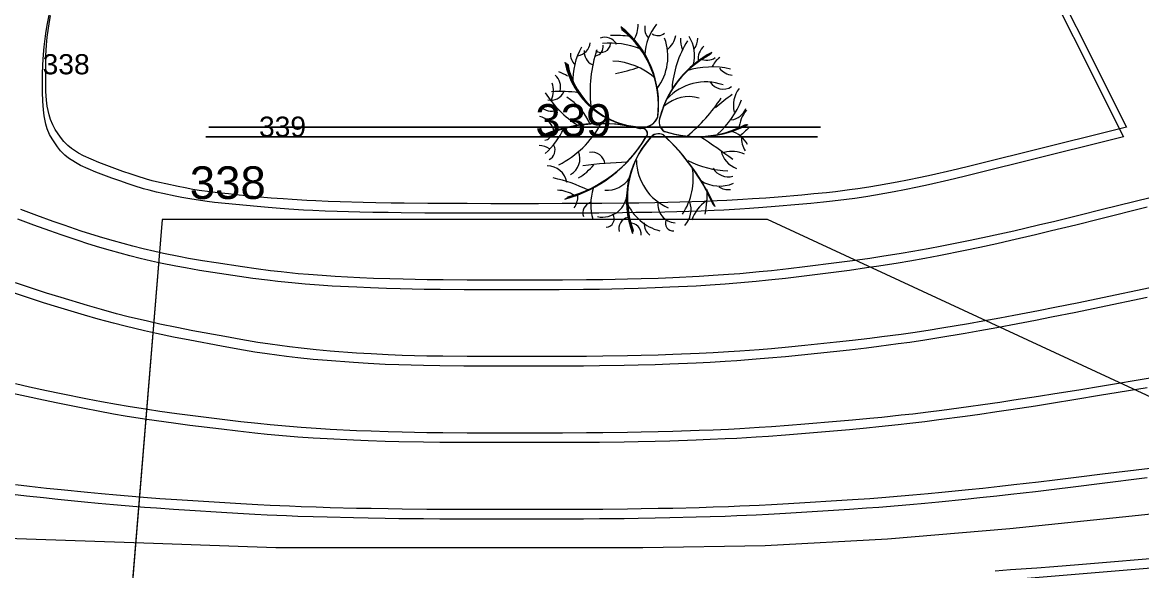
# Model space of a CAD drawing. Header units: metres. Extents: x -1097 to 1588, y -673 to 884.
# Drawn here: x 487.6 to 542.5, y 437.7 to 464.5 of the extents above; entities that cross this region are included whole.
import ezdxf

# ---------------------------------------------------------------- set-up
doc = ezdxf.new("R2010")
doc.units = ezdxf.units.M
for name, color, linetype, lineweight, plot in [('COTAS', 7, 'Continuous', 0, False), ('CRECIDA_Q100', 5, 'Continuous', 0, False), ('EXTENSIONES', 252, 'Continuous', 0, False), ('PROY-TEXTO', 7, 'Continuous', 0, False), ('Solado', 7, 'Continuous', 0, False), ('TERRENO', 188, 'Continuous', 0, False), ('VEGETACION', 85, 'Continuous', 0, False), ('VISTA LEJOS', 7, 'Continuous', 0, False)]:
    doc.layers.add(name, color=color, linetype=linetype, lineweight=lineweight, plot=plot)
doc.styles.add('ARIAL', font='arial.ttf')

msp = doc.modelspace()

# ---------------------------------------------------------------- linework, layer by layer
at = {"layer": 'CRECIDA_Q100'}
msp.add_lwpolyline([(470, 440.194), (476, 439.826), (482, 439.417), (494, 439.008), (500, 438.791), (506, 438.791), (512, 438.791), (518, 438.791), (524, 438.88), (530, 439.218), (536, 439.722), (542, 440.344), (548, 440.981)], dxfattribs=at)
at = {"layer": 'EXTENSIONES'}
for points in [[(494.422, 454.869), (491.207, 415.553)], [(524.116, 454.869), (494.422, 454.869)], [(553.666, 441.17), (524.116, 454.869)], [(492.684, 433.615), (543.902, 437.876)]]:
    msp.add_lwpolyline(points, dxfattribs=at)
at = {"layer": 'Solado'}
msp.add_lwpolyline([(553.666, 441.17), (524.116, 454.869), (494.422, 454.869), (492.684, 433.615), (543.902, 437.876)], dxfattribs=at)
at = {"layer": 'TERRENO'}
for points in [[(536.649, 468.763), (541.565, 458.932), (541.565, 458.932), (536.649, 457.703), (535.003, 457.294), (533.75, 456.988), (533.001, 456.811), (532.008, 456.584), (531.465, 456.465), (530.832, 456.335), (530.318, 456.238), (529.411, 456.076), (528.931, 455.994), (528.398, 455.912), (527.99, 455.855), (527.299, 455.769), (526.862, 455.72), (526.243, 455.658), (525.647, 455.606), (524.481, 455.508), (523.876, 455.46), (523.228, 455.414), (522.753, 455.384), (521.975, 455.34), (521.5, 455.318), (520.852, 455.292), (520.247, 455.273), (519.081, 455.241), (518.433, 455.225), (517.655, 455.211), (517.007, 455.202), (515.841, 455.192), (515.063, 455.187), (513.897, 455.183), (512.73, 455.182), (510.398, 455.182), (509.233, 455.183), (508.071, 455.187), (507.3, 455.192), (506.148, 455.202), (505.511, 455.211), (504.753, 455.225), (504.125, 455.241), (503.002, 455.273), (502.423, 455.292), (501.809, 455.318), (501.364, 455.34), (500.644, 455.384), (500.209, 455.414), (499.623, 455.46), (499.082, 455.508), (498.045, 455.606), (497.524, 455.657), (496.996, 455.715), (496.637, 455.759), (496.09, 455.835), (495.78, 455.883), (495.396, 455.951), (495.066, 456.017), (494.461, 456.147), (494.141, 456.22), (493.786, 456.31), (493.514, 456.387), (493.053, 456.527), (492.762, 456.622), (492.349, 456.766), (491.952, 456.911), (491.175, 457.203), (490.791, 457.358), (490.416, 457.531), (490.176, 457.664), (489.831, 457.891), (489.648, 458.035), (489.447, 458.24), (489.293, 458.438), (489.034, 458.827), (488.909, 459.046), (488.794, 459.316), (488.727, 459.547), (488.64, 459.968), (488.602, 460.252), (488.573, 460.684), (488.564, 461.12), (488.564, 461.995), (488.573, 462.455), (488.602, 462.963), (488.64, 463.348), (488.727, 463.996), (488.794, 464.403), (488.909, 464.975)], [(542.731, 455.474), (540.398, 454.89), (539.227, 454.6), (538.046, 454.312), (537.249, 454.122), (536.04, 453.842), (535.358, 453.688), (534.523, 453.508), (533.812, 453.362), (532.516, 453.102), (531.835, 452.97), (531.086, 452.834), (530.52, 452.738), (529.569, 452.586), (528.974, 452.498), (528.139, 452.382), (527.342, 452.279), (525.787, 452.085), (524.99, 451.989), (524.155, 451.895), (523.559, 451.835), (522.609, 451.749), (522.043, 451.703), (521.294, 451.653), (520.612, 451.614), (519.316, 451.55), (518.606, 451.518), (517.771, 451.49), (517.089, 451.473), (515.879, 451.451), (515.082, 451.442), (513.902, 451.434), (512.73, 451.432), (510.398, 451.432), (509.23, 451.434), (508.058, 451.442), (507.274, 451.451), (506.094, 451.473), (505.434, 451.49), (504.638, 451.518), (503.969, 451.55), (502.759, 451.614), (502.129, 451.653), (501.447, 451.703), (500.941, 451.749), (500.106, 451.835), (499.591, 451.895), (498.881, 451.989), (498.212, 452.085), (496.916, 452.279), (496.257, 452.382), (495.575, 452.498), (495.098, 452.586), (494.349, 452.738), (493.911, 452.834), (493.345, 452.97), (492.839, 453.102), (491.888, 453.362), (491.373, 453.508), (490.778, 453.688), (490.301, 453.842), (489.466, 454.122), (488.922, 454.312), (488.125, 454.6), (487.341, 454.89)], [(542.731, 451.05), (540.398, 450.564), (539.227, 450.322), (538.046, 450.082), (537.249, 449.924), (536.04, 449.69), (535.358, 449.562), (534.523, 449.412), (533.812, 449.29), (532.516, 449.074), (531.835, 448.964), (531.086, 448.85), (530.52, 448.77), (529.569, 448.644), (528.974, 448.57), (528.139, 448.474), (527.342, 448.388), (525.787, 448.226), (524.99, 448.146), (524.155, 448.068), (523.559, 448.018), (522.609, 447.946), (522.043, 447.908), (521.294, 447.866), (520.612, 447.834), (519.316, 447.78), (518.606, 447.754), (517.771, 447.73), (517.089, 447.716), (515.879, 447.698), (515.082, 447.69), (513.902, 447.684), (512.73, 447.682), (510.398, 447.682), (509.226, 447.686), (508.046, 447.696), (507.249, 447.711), (506.039, 447.743), (505.358, 447.768), (504.522, 447.812), (503.812, 447.858), (502.516, 447.956), (501.834, 448.013), (501.085, 448.089), (500.519, 448.157), (499.569, 448.287), (498.973, 448.377), (498.138, 448.517), (497.341, 448.661), (495.786, 448.953), (494.989, 449.108), (494.154, 449.28), (493.559, 449.414), (492.608, 449.64), (492.042, 449.784), (491.293, 449.99), (490.612, 450.188), (489.316, 450.576), (488.605, 450.796), (487.77, 451.066), (487.088, 451.296)], [(542.731, 446.626), (540.398, 446.237), (539.227, 446.044), (538.046, 445.852), (537.249, 445.725), (536.04, 445.538), (535.358, 445.436), (534.523, 445.316), (533.812, 445.218), (532.516, 445.045), (531.835, 444.957), (531.086, 444.866), (530.52, 444.802), (529.569, 444.701), (528.974, 444.642), (528.139, 444.565), (527.342, 444.497), (525.787, 444.367), (524.99, 444.303), (524.155, 444.241), (523.559, 444.201), (522.609, 444.143), (522.043, 444.113), (521.294, 444.079), (520.612, 444.053), (519.316, 444.01), (518.606, 443.989), (517.771, 443.97), (517.089, 443.959), (515.879, 443.945), (515.082, 443.938), (513.902, 443.933), (512.73, 443.932), (510.398, 443.932), (509.226, 443.934), (508.046, 443.941), (507.249, 443.951), (506.039, 443.973), (505.358, 443.989), (504.522, 444.018), (503.812, 444.049), (502.516, 444.114), (501.834, 444.153), (501.085, 444.203), (500.519, 444.249), (499.569, 444.335), (498.973, 444.395), (498.138, 444.489), (497.341, 444.585), (495.786, 444.779), (494.989, 444.882), (494.154, 444.997), (493.559, 445.086), (492.608, 445.237), (492.042, 445.333), (491.293, 445.47), (490.612, 445.602), (489.316, 445.861), (488.605, 446.008), (487.77, 446.188), (487.088, 446.341)], [(542.731, 442.203), (540.398, 441.911), (539.227, 441.766), (538.046, 441.622), (537.249, 441.527), (536.04, 441.387), (535.358, 441.31), (534.523, 441.22), (533.812, 441.147), (532.516, 441.017), (531.835, 440.951), (531.086, 440.883), (530.52, 440.835), (529.569, 440.759), (528.974, 440.715), (528.139, 440.657), (527.342, 440.605), (525.787, 440.508), (524.99, 440.46), (524.155, 440.413), (523.559, 440.383), (522.609, 440.34), (522.043, 440.317), (521.294, 440.292), (520.612, 440.273), (519.316, 440.241), (518.606, 440.225), (517.771, 440.211), (517.089, 440.202), (515.879, 440.191), (515.082, 440.187), (513.902, 440.183), (512.73, 440.182), (510.398, 440.182), (509.226, 440.183), (508.046, 440.187), (507.249, 440.191), (506.039, 440.202), (505.358, 440.211), (504.522, 440.225), (503.812, 440.241), (502.516, 440.273), (501.834, 440.292), (501.085, 440.317), (500.519, 440.34), (499.569, 440.383), (498.973, 440.413), (498.138, 440.46), (497.341, 440.508), (495.786, 440.605), (494.989, 440.657), (494.154, 440.715), (493.559, 440.759), (492.608, 440.835), (492.042, 440.883), (491.293, 440.951), (490.612, 441.017), (489.316, 441.147), (488.605, 441.22), (487.77, 441.31), (487.088, 441.387)]]:
    msp.add_lwpolyline(points, dxfattribs=at)
msp.add_lwpolyline([(526.564, 458.932), (526.564, 458.932), (526.555, 458.932), (526.526, 458.932), (526.487, 458.932), (526.401, 458.932), (526.334, 458.932), (526.219, 458.932), (526.094, 458.932), (525.835, 458.932), (525.681, 458.932), (525.479, 458.932), (525.297, 458.932), (524.951, 458.932), (524.711, 458.932), (524.337, 458.932), (523.953, 458.932), (523.175, 458.932), (522.763, 458.932), (522.302, 458.932), (521.947, 458.932), (521.342, 458.932), (520.958, 458.932), (520.411, 458.932), (519.883, 458.932), (518.846, 458.932), (518.26, 458.932), (517.54, 458.932), (516.926, 458.932), (515.802, 458.932), (515.044, 458.932), (513.892, 458.932), (512.73, 458.932), (510.398, 458.932), (509.236, 458.932), (508.084, 458.932), (507.326, 458.932), (506.202, 458.932), (505.588, 458.932), (504.868, 458.932), (504.282, 458.932), (503.245, 458.932), (502.717, 458.932), (502.17, 458.932), (501.786, 458.932), (501.181, 458.932), (500.826, 458.932), (500.365, 458.932), (499.953, 458.932), (499.175, 458.932), (498.791, 458.932), (498.417, 458.932), (498.177, 458.932), (497.831, 458.932), (497.649, 458.932), (497.447, 458.932), (497.293, 458.932), (497.034, 458.932), (496.909, 458.932), (496.794, 458.932), (496.727, 458.932), (496.641, 458.932), (496.602, 458.932), (496.573, 458.932), (496.564, 458.932), (496.564, 458.932), (496.573, 458.932), (496.602, 458.932), (496.641, 458.932), (496.727, 458.932), (496.794, 458.932), (496.909, 458.932), (497.034, 458.932), (497.293, 458.932), (497.447, 458.932), (497.649, 458.932), (497.831, 458.932), (498.177, 458.932), (498.417, 458.932), (498.791, 458.932), (499.175, 458.932), (499.953, 458.932), (500.375, 458.932), (500.865, 458.932), (501.258, 458.932), (501.949, 458.932), (502.401, 458.932), (503.063, 458.932), (503.716, 458.932), (505.012, 458.932), (505.79, 458.932), (506.826, 458.932), (507.777, 458.932), (509.591, 458.932), (511.012, 458.932), (513.46, 458.932), (516.734, 458.932), (526.564, 458.932)], close=True, dxfattribs=at)
at = {"layer": 'VEGETACION'}
for centre, radius, start, end in [((516.226, 464.457), 1.544, -30.3109, -0.1369), ((518.784, 464.243), 0.693, 169.6778, -136.2887), ((520.58, 462.867), 2.478, 140.203, 178.1947), ((516.144, 463.172), 0.64, 26.989, 112.3536), ((516.655, 458.469), 5.429, 82.3394, 92.5468), ((513.928, 460.52), 4.844, -7.0126, 51.7609), ((513.975, 460.508), 4.795, -7.0126, 51.7609), ((514.021, 460.496), 4.747, -7.0126, 51.7609), ((514.068, 460.484), 4.698, -7.0126, 51.7609), ((518.739, 464.371), 0.479, -125.0679, -46.7585), ((518.488, 464.106), 1.142, -52.2138, -10.7459), ((518.741, 462.91), 1.798, -14.1206, 31.5271), ((517.746, 461.742), 3.177, 149.9473, -176.8254), ((514.696, 463.617), 0.725, -80.5732, -5.4598), ((515.961, 463.523), 0.453, -126.8376, -2.2225), ((515.592, 463.355), 0.464, -77.8599, 7.8919), ((516.41, 459.596), 3.928, 68.3223, 95.6759), ((516.639, 462.867), 2.589, -37.04, 20.2784), ((524.586, 460.922), 5.171, 148.3668, 175.7309), ((520.964, 463.656), 1.118, 174.4694, -156.1224), ((519.837, 463.774), 0.859, -37.8757, -0.6938), ((521.483, 462.78), 0.769, 129.1335, -169.7906), ((515.158, 462.977), 0.707, 175.5863, -134.2924), ((515.892, 463.145), 0.776, 178.8709, -119.6274), ((521.905, 461.135), 6.494, 161.4244, -173.9045), ((523.516, 458.667), 4.83, 117.2325, 165.0827), ((523.567, 458.66), 4.88, 117.2325, 165.0827), ((523.617, 458.653), 4.93, 117.2325, 165.0827), ((523.668, 458.646), 4.98, 117.2325, 165.0827), ((521.145, 463.355), 0.669, -119.4079, -53.7772), ((522.316, 461.975), 0.996, 122.4262, 158.3906), ((518.023, 463.319), 3.908, -169.3991, -90.6111), ((518.029, 463.279), 3.869, -169.3991, -90.6111), ((518.035, 463.239), 3.83, -169.3991, -90.6111), ((518.04, 463.199), 3.791, -169.3991, -90.6111), ((516.374, 459.265), 3.382, 49.1819, 87.2866), ((514.85, 471.225), 9.361, -78.8812, -71.6233), ((521.384, 458.229), 4.128, 77.262, 107.3482), ((522.479, 462.881), 0.932, -141.3142, -95.8118), ((513.196, 461.372), 0.769, -14.6065, 49.1598), ((511.82, 457.568), 5.002, 60.2465, 65.6779), ((521.085, 459.046), 2.577, 70.8016, 137.4059), ((517.443, 463.73), 4.982, -148.0271, -121.8354), ((513.497, 461.412), 0.683, -103.4701, -23.891), ((512.585, 461.192), 1.034, -25.4563, 21.2377), ((513.986, 455.078), 6.075, 81.8669, 94.4128), ((521.935, 462.029), 0.762, -146.5166, -56.5593), ((523.836, 460.468), 1.399, 143.1596, -166.5877), ((512.699, 458.368), 2.961, 23.3346, 57.9119), ((520.267, 459.092), 1.809, 74.3184, 131.5501), ((515.248, 465.067), 7.836, -50.9616, -32.7007), ((529.375, 451.365), 11.909, 125.9438, 130.9474), ((518.886, 462.26), 4.231, -49.014, -20.954), ((513.536, 460.914), 0.727, -130.2988, -61.7859), ((522.183, 460.678), 0.937, -79.471, -22.6738), ((524.23, 459.245), 1.516, 139.4516, 176.9574), ((515.928, 452.246), 7.338, 74.7272, 114.2407), ((512.719, 459.007), 0.949, 14.1637, 76.1762), ((515.955, 452.317), 7.265, 74.7272, 114.2407), ((515.981, 452.388), 7.191, 74.7272, 114.2407), ((516.008, 452.458), 7.118, 74.7272, 114.2407), ((511.684, 461.882), 4.849, -63.0744, -28.8672), ((518.023, 460.16), 0.75, -93.1322, -17.9739), ((518.028, 460.151), 0.742, -93.1322, -17.9739), ((518.034, 460.143), 0.735, -93.1322, -17.9739), ((518.039, 460.135), 0.727, -93.1322, -17.9739), ((519.336, 459.666), 0.546, 153.4198, -121.2712), ((519.344, 459.67), 0.551, 153.4198, -121.2712), ((519.352, 459.673), 0.557, 153.4198, -121.2712), ((519.359, 459.677), 0.563, 153.4198, -121.2712), ((520.647, 464.068), 5.122, -108.1317, -62.2585), ((520.668, 464.116), 5.175, -108.1317, -62.2585), ((520.689, 464.165), 5.228, -108.1317, -62.2585), ((520.711, 464.214), 5.281, -108.1317, -62.2585), ((513.172, 459.087), 0.323, -87.4794, 11.746), ((510.579, 461.039), 3.935, -47.9098, -25.8136), ((512.467, 462.218), 6.568, -74.8679, -30.4024), ((512.528, 462.189), 6.503, -74.8679, -30.4024), ((512.59, 462.16), 6.437, -74.8679, -30.4024), ((512.651, 462.131), 6.371, -74.8679, -30.4024), ((517.966, 459.091), 0.257, -49.8029, 114.2093), ((517.973, 459.093), 0.255, -49.8029, 114.2093), ((517.979, 459.095), 0.252, -49.8029, 114.2093), ((517.985, 459.098), 0.249, -49.8029, 114.2093), ((518.777, 458.548), 0.529, 64.1571, 144.9717), ((518.775, 458.555), 0.523, 64.1571, 144.9717), ((518.773, 458.563), 0.518, 64.1571, 144.9717), ((518.771, 458.571), 0.513, 64.1571, 144.9717), ((511.998, 451.422), 10.337, 23.8645, 47.4059), ((511.93, 451.341), 10.444, 23.8645, 47.4059), ((511.862, 451.26), 10.55, 23.8645, 47.4059), ((511.794, 451.178), 10.657, 23.8645, 47.4059), ((492.407, 416.71), 50.894, 53.8701, 56.0677), ((522.025, 457.982), 1.25, 26.9787, 76.13), ((529.016, 452.612), 8.915, 130.7293, 134.4144), ((523.913, 458.851), 1.079, 175.4194, -146.0112), ((512.924, 457.682), 0.824, 52.2518, 90.5793), ((513.19, 458.276), 0.504, -65.7095, 27.1401), ((521.748, 455.83), 4.552, 138.4124, -158.9788), ((521.716, 455.865), 4.506, 138.4124, -158.9788), ((521.685, 455.9), 4.461, 138.4124, -158.9788), ((521.653, 455.934), 4.415, 138.4124, -158.9788), ((514.032, 457.86), 0.883, -61.5198, 22.9503), ((515.502, 457.527), 0.645, 6.6356, 100.1339), ((520.283, 457.835), 2.603, -178.6401, -113.41), ((522.36, 461.939), 4.686, -117.2715, -92.2861), ((522.957, 458.462), 1.136, -169.0993, -108.5458), ((522.371, 456.737), 1.474, 65.2459, 104.8545), ((513.281, 456.506), 1.01, 10.8837, 88.4892), ((513.215, 459.576), 3.124, -58.5365, -40.244), ((518.009, 434.085), 23.615, 91.8959, 97.1824), ((517.399, 456.875), 3.076, -34.2307, 10.3731), ((522.189, 457.832), 0.864, -148.9222, -74.8688), ((512.191, 450.121), 6.938, 63.1155, 78.2042), ((516.215, 457.67), 1.364, -93.0608, -33.7955), ((521.769, 458.244), 1.729, -122.2591, -66.9897), ((513.813, 454.874), 1.434, 55.0521, 89.7129), ((518.09, 455.59), 2.646, 162.2918, -164.5827), ((516.017, 456.203), 1.211, -101.2643, -1.1503), ((516.217, 456.115), 4.936, -11.3278, 2.7521), ((522.193, 457.239), 0.893, -121.9118, -83.5178), ((513.736, 456.045), 1.079, -33.6652, 0.2761), ((515.603, 455.192), 0.546, 109.7766, -161.1616), ((519.407, 456.615), 2.362, -157.3326, -104.242), ((519.65, 455.633), 0.921, 172.8016, -94.3436), ((519.189, 455.373), 1.176, -42.0554, 18.6273), ((522.223, 454.198), 1.939, 124.7312, 160.552), ((516.173, 454.922), 0.424, -86.0663, 31.7343), ((517.374, 454.427), 0.557, 102.0332, -164.9929), ((517.347, 454.139), 0.575, -2.8136, 89.859), ((518.745, 454.654), 0.676, 174.9157, -126.473), ((519.476, 454.7), 0.376, 157.6352, -83.3031)]:
    msp.add_arc(centre, radius, start, end, dxfattribs=at)
at = {"layer": 'VISTA LEJOS'}
for points in [[(536.649, 468.763), (541.565, 458.932), (541.565, 458.932), (536.649, 457.703), (535.003, 457.294), (533.75, 456.988), (533.001, 456.811), (532.008, 456.584), (531.465, 456.465), (530.832, 456.335), (530.318, 456.238), (529.411, 456.076), (528.931, 455.994), (528.398, 455.912), (527.99, 455.855), (527.299, 455.769), (526.862, 455.72), (526.243, 455.658), (525.647, 455.606), (524.481, 455.508), (523.876, 455.46), (523.228, 455.414), (522.753, 455.384), (521.975, 455.34), (521.5, 455.318), (520.852, 455.292), (520.247, 455.273), (519.081, 455.241), (518.433, 455.225), (517.655, 455.211), (517.007, 455.202), (515.841, 455.192), (515.063, 455.187), (513.897, 455.183), (512.73, 455.182), (510.398, 455.182), (509.233, 455.183), (508.071, 455.187), (507.3, 455.192), (506.148, 455.202), (505.511, 455.211), (504.753, 455.225), (504.125, 455.241), (503.002, 455.273), (502.423, 455.292), (501.809, 455.318), (501.364, 455.34), (500.644, 455.384), (500.209, 455.414), (499.623, 455.46), (499.082, 455.508), (498.045, 455.606), (497.524, 455.657), (496.996, 455.715), (496.637, 455.759), (496.09, 455.835), (495.78, 455.883), (495.396, 455.951), (495.066, 456.017), (494.461, 456.147), (494.141, 456.22), (493.786, 456.31), (493.514, 456.387), (493.053, 456.527), (492.762, 456.622), (492.349, 456.766), (491.952, 456.911), (491.175, 457.203), (490.791, 457.358), (490.416, 457.531), (490.176, 457.664), (489.831, 457.891), (489.648, 458.035), (489.447, 458.24), (489.293, 458.438), (489.034, 458.827), (488.909, 459.046), (488.794, 459.316), (488.727, 459.547), (488.64, 459.968), (488.602, 460.252), (488.573, 460.684), (488.564, 461.12), (488.564, 461.995), (488.573, 462.455), (488.602, 462.963), (488.64, 463.348), (488.727, 463.996), (488.794, 464.403), (488.909, 464.975)], [(536.8, 469.232), (541.715, 459.402), (541.715, 459.402), (536.8, 458.173), (535.154, 457.764), (533.901, 457.458), (533.152, 457.28), (532.158, 457.053), (531.616, 456.935), (530.982, 456.805), (530.469, 456.708), (529.562, 456.546), (529.082, 456.464), (528.549, 456.381), (528.141, 456.325), (527.449, 456.239), (527.013, 456.189), (526.393, 456.128), (525.798, 456.075), (524.632, 455.978), (524.027, 455.93), (523.379, 455.883), (522.904, 455.853), (522.126, 455.81), (521.651, 455.787), (521.003, 455.762), (520.398, 455.743), (519.232, 455.711), (518.584, 455.695), (517.806, 455.681), (517.158, 455.672), (515.992, 455.661), (515.214, 455.657), (514.048, 455.653), (512.881, 455.652), (510.548, 455.652), (509.384, 455.653), (508.222, 455.657), (507.451, 455.661), (506.299, 455.672), (505.662, 455.681), (504.903, 455.695), (504.276, 455.711), (503.153, 455.743), (502.574, 455.762), (501.959, 455.787), (501.515, 455.81), (500.795, 455.853), (500.359, 455.883), (499.774, 455.93), (499.233, 455.978), (498.196, 456.075), (497.675, 456.127), (497.147, 456.185), (496.788, 456.229), (496.241, 456.305), (495.931, 456.353), (495.547, 456.421), (495.217, 456.487), (494.612, 456.617), (494.292, 456.69), (493.937, 456.78), (493.665, 456.857), (493.204, 456.997), (492.913, 457.092), (492.5, 457.236), (492.103, 457.381), (491.326, 457.673), (490.942, 457.827), (490.567, 458), (490.327, 458.133), (489.982, 458.36), (489.799, 458.504), (489.598, 458.709), (489.444, 458.907), (489.185, 459.296), (489.06, 459.516), (488.945, 459.786), (488.878, 460.016), (488.791, 460.437), (488.753, 460.722), (488.724, 461.154), (488.714, 461.589), (488.714, 462.464), (488.724, 462.925), (488.753, 463.433), (488.791, 463.818), (488.878, 464.466), (488.945, 464.873)], [(542.882, 455.943), (540.549, 455.36), (539.378, 455.07), (538.197, 454.782), (537.4, 454.592), (536.19, 454.311), (535.509, 454.158), (534.674, 453.978), (533.963, 453.831), (532.667, 453.572), (531.986, 453.44), (531.237, 453.303), (530.67, 453.207), (529.72, 453.056), (529.125, 452.967), (528.289, 452.852), (527.493, 452.749), (525.937, 452.554), (525.141, 452.458), (524.305, 452.365), (523.71, 452.305), (522.76, 452.218), (522.193, 452.173), (521.445, 452.122), (520.763, 452.084), (519.467, 452.019), (518.757, 451.988), (517.921, 451.959), (517.24, 451.942), (516.03, 451.921), (515.233, 451.911), (514.052, 451.904), (512.881, 451.902), (510.548, 451.902), (509.38, 451.904), (508.209, 451.911), (507.425, 451.921), (506.244, 451.942), (505.585, 451.959), (504.788, 451.988), (504.119, 452.019), (502.91, 452.084), (502.279, 452.122), (501.598, 452.173), (501.092, 452.218), (500.257, 452.305), (499.742, 452.365), (499.031, 452.458), (498.363, 452.554), (497.067, 452.749), (496.407, 452.852), (495.726, 452.967), (495.249, 453.056), (494.5, 453.207), (494.062, 453.303), (493.495, 453.44), (492.99, 453.572), (492.039, 453.831), (491.524, 453.978), (490.929, 454.158), (490.452, 454.311), (489.617, 454.592), (489.073, 454.782), (488.276, 455.07), (487.492, 455.36)], [(542.731, 455.474), (540.398, 454.89), (539.227, 454.6), (538.046, 454.312), (537.249, 454.122), (536.04, 453.842), (535.358, 453.688), (534.523, 453.508), (533.812, 453.362), (532.516, 453.102), (531.835, 452.97), (531.086, 452.834), (530.52, 452.738), (529.569, 452.586), (528.974, 452.498), (528.139, 452.382), (527.342, 452.279), (525.787, 452.085), (524.99, 451.989), (524.155, 451.895), (523.559, 451.835), (522.609, 451.749), (522.043, 451.703), (521.294, 451.653), (520.612, 451.614), (519.316, 451.55), (518.606, 451.518), (517.771, 451.49), (517.089, 451.473), (515.879, 451.451), (515.082, 451.442), (513.902, 451.434), (512.73, 451.432), (510.398, 451.432), (509.23, 451.434), (508.058, 451.442), (507.274, 451.451), (506.094, 451.473), (505.434, 451.49), (504.638, 451.518), (503.969, 451.55), (502.759, 451.614), (502.129, 451.653), (501.447, 451.703), (500.941, 451.749), (500.106, 451.835), (499.591, 451.895), (498.881, 451.989), (498.212, 452.085), (496.916, 452.279), (496.257, 452.382), (495.575, 452.498), (495.098, 452.586), (494.349, 452.738), (493.911, 452.834), (493.345, 452.97), (492.839, 453.102), (491.888, 453.362), (491.373, 453.508), (490.778, 453.688), (490.301, 453.842), (489.466, 454.122), (488.922, 454.312), (488.125, 454.6), (487.341, 454.89)], [(542.882, 451.52), (540.549, 451.034), (539.378, 450.792), (538.197, 450.552), (537.4, 450.394), (536.19, 450.16), (535.509, 450.032), (534.674, 449.882), (533.963, 449.76), (532.667, 449.544), (531.986, 449.434), (531.237, 449.32), (530.67, 449.24), (529.72, 449.114), (529.125, 449.04), (528.289, 448.944), (527.493, 448.858), (525.937, 448.696), (525.141, 448.616), (524.305, 448.538), (523.71, 448.488), (522.76, 448.416), (522.193, 448.378), (521.445, 448.336), (520.763, 448.304), (519.467, 448.25), (518.757, 448.224), (517.921, 448.2), (517.24, 448.186), (516.03, 448.168), (515.233, 448.16), (514.052, 448.154), (512.881, 448.152), (510.548, 448.152), (509.377, 448.155), (508.196, 448.166), (507.4, 448.18), (506.19, 448.213), (505.508, 448.238), (504.673, 448.281), (503.963, 448.328), (502.667, 448.425), (501.985, 448.483), (501.236, 448.558), (500.67, 448.627), (499.719, 448.756), (499.124, 448.846), (498.289, 448.987), (497.492, 449.131), (495.937, 449.422), (495.14, 449.577), (494.305, 449.75), (493.71, 449.883), (492.759, 450.11), (492.193, 450.254), (491.444, 450.459), (490.762, 450.657), (489.466, 451.046), (488.756, 451.266), (487.921, 451.536), (487.239, 451.766)], [(542.731, 451.05), (540.398, 450.564), (539.227, 450.322), (538.046, 450.082), (537.249, 449.924), (536.04, 449.69), (535.358, 449.562), (534.523, 449.412), (533.812, 449.29), (532.516, 449.074), (531.835, 448.964), (531.086, 448.85), (530.52, 448.77), (529.569, 448.644), (528.974, 448.57), (528.139, 448.474), (527.342, 448.388), (525.787, 448.226), (524.99, 448.146), (524.155, 448.068), (523.559, 448.018), (522.609, 447.946), (522.043, 447.908), (521.294, 447.866), (520.612, 447.834), (519.316, 447.78), (518.606, 447.754), (517.771, 447.73), (517.089, 447.716), (515.879, 447.698), (515.082, 447.69), (513.902, 447.684), (512.73, 447.682), (510.398, 447.682), (509.226, 447.686), (508.046, 447.696), (507.249, 447.711), (506.039, 447.743), (505.358, 447.768), (504.522, 447.812), (503.812, 447.858), (502.516, 447.956), (501.834, 448.013), (501.085, 448.089), (500.519, 448.157), (499.569, 448.287), (498.973, 448.377), (498.138, 448.517), (497.341, 448.661), (495.786, 448.953), (494.989, 449.108), (494.154, 449.28), (493.559, 449.414), (492.608, 449.64), (492.042, 449.784), (491.293, 449.99), (490.612, 450.188), (489.316, 450.576), (488.605, 450.796), (487.77, 451.066), (487.088, 451.296)], [(542.882, 447.096), (540.549, 446.707), (539.378, 446.514), (538.197, 446.322), (537.4, 446.195), (536.19, 446.008), (535.509, 445.906), (534.674, 445.786), (533.963, 445.688), (532.667, 445.515), (531.986, 445.427), (531.237, 445.336), (530.67, 445.272), (529.72, 445.171), (529.125, 445.112), (528.289, 445.035), (527.493, 444.966), (525.937, 444.837), (525.141, 444.773), (524.305, 444.71), (523.71, 444.67), (522.76, 444.613), (522.193, 444.582), (521.445, 444.549), (520.763, 444.523), (519.467, 444.48), (518.757, 444.459), (517.921, 444.44), (517.24, 444.429), (516.03, 444.414), (515.233, 444.408), (514.052, 444.403), (512.881, 444.402), (510.548, 444.402), (509.377, 444.404), (508.196, 444.411), (507.4, 444.421), (506.19, 444.442), (505.508, 444.459), (504.673, 444.488), (503.963, 444.519), (502.667, 444.584), (501.985, 444.622), (501.236, 444.673), (500.67, 444.718), (499.719, 444.805), (499.124, 444.865), (498.289, 444.958), (497.492, 445.054), (495.937, 445.249), (495.14, 445.352), (494.305, 445.467), (493.71, 445.556), (492.759, 445.707), (492.193, 445.803), (491.444, 445.94), (490.762, 446.072), (489.466, 446.331), (488.756, 446.478), (487.921, 446.658), (487.239, 446.811)], [(542.731, 446.626), (540.398, 446.237), (539.227, 446.044), (538.046, 445.852), (537.249, 445.725), (536.04, 445.538), (535.358, 445.436), (534.523, 445.316), (533.812, 445.218), (532.516, 445.045), (531.835, 444.957), (531.086, 444.866), (530.52, 444.802), (529.569, 444.701), (528.974, 444.642), (528.139, 444.565), (527.342, 444.497), (525.787, 444.367), (524.99, 444.303), (524.155, 444.241), (523.559, 444.201), (522.609, 444.143), (522.043, 444.113), (521.294, 444.079), (520.612, 444.053), (519.316, 444.01), (518.606, 443.989), (517.771, 443.97), (517.089, 443.959), (515.879, 443.945), (515.082, 443.938), (513.902, 443.933), (512.73, 443.932), (510.398, 443.932), (509.226, 443.934), (508.046, 443.941), (507.249, 443.951), (506.039, 443.973), (505.358, 443.989), (504.522, 444.018), (503.812, 444.049), (502.516, 444.114), (501.834, 444.153), (501.085, 444.203), (500.519, 444.249), (499.569, 444.335), (498.973, 444.395), (498.138, 444.489), (497.341, 444.585), (495.786, 444.779), (494.989, 444.882), (494.154, 444.997), (493.559, 445.086), (492.608, 445.237), (492.042, 445.333), (491.293, 445.47), (490.612, 445.602), (489.316, 445.861), (488.605, 446.008), (487.77, 446.188), (487.088, 446.341)], [(542.882, 442.672), (540.549, 442.381), (539.378, 442.235), (538.197, 442.091), (537.4, 441.997), (536.19, 441.856), (535.509, 441.779), (534.674, 441.689), (533.963, 441.616), (532.667, 441.487), (531.986, 441.421), (531.237, 441.352), (530.67, 441.304), (529.72, 441.229), (529.125, 441.184), (528.289, 441.127), (527.493, 441.075), (525.937, 440.978), (525.141, 440.93), (524.305, 440.883), (523.71, 440.853), (522.76, 440.81), (522.193, 440.787), (521.445, 440.762), (520.763, 440.743), (519.467, 440.71), (518.757, 440.695), (517.921, 440.68), (517.24, 440.672), (516.03, 440.661), (515.233, 440.656), (514.052, 440.653), (512.881, 440.651), (510.548, 440.651), (509.377, 440.653), (508.196, 440.656), (507.4, 440.661), (506.19, 440.672), (505.508, 440.68), (504.673, 440.695), (503.963, 440.71), (502.667, 440.743), (501.985, 440.762), (501.236, 440.787), (500.67, 440.81), (499.719, 440.853), (499.124, 440.883), (498.289, 440.93), (497.492, 440.978), (495.937, 441.075), (495.14, 441.127), (494.305, 441.184), (493.71, 441.229), (492.759, 441.304), (492.193, 441.352), (491.444, 441.421), (490.762, 441.487), (489.466, 441.616), (488.756, 441.689), (487.921, 441.779), (487.239, 441.856)], [(542.731, 442.203), (540.398, 441.911), (539.227, 441.766), (538.046, 441.622), (537.249, 441.527), (536.04, 441.387), (535.358, 441.31), (534.523, 441.22), (533.812, 441.147), (532.516, 441.017), (531.835, 440.951), (531.086, 440.883), (530.52, 440.835), (529.569, 440.759), (528.974, 440.715), (528.139, 440.657), (527.342, 440.605), (525.787, 440.508), (524.99, 440.46), (524.155, 440.413), (523.559, 440.383), (522.609, 440.34), (522.043, 440.317), (521.294, 440.292), (520.612, 440.273), (519.316, 440.241), (518.606, 440.225), (517.771, 440.211), (517.089, 440.202), (515.879, 440.191), (515.082, 440.187), (513.902, 440.183), (512.73, 440.182), (510.398, 440.182), (509.226, 440.183), (508.046, 440.187), (507.249, 440.191), (506.039, 440.202), (505.358, 440.211), (504.522, 440.225), (503.812, 440.241), (502.516, 440.273), (501.834, 440.292), (501.085, 440.317), (500.519, 440.34), (499.569, 440.383), (498.973, 440.413), (498.138, 440.46), (497.341, 440.508), (495.786, 440.605), (494.989, 440.657), (494.154, 440.715), (493.559, 440.759), (492.608, 440.835), (492.042, 440.883), (491.293, 440.951), (490.612, 441.017), (489.316, 441.147), (488.605, 441.22), (487.77, 441.31), (487.088, 441.387)], [(535.278, 437.653), (536.027, 437.705), (537.323, 437.798), (538.158, 437.861), (539.368, 437.957), (540.549, 438.054), (542.882, 438.249)]]:
    msp.add_lwpolyline(points, dxfattribs=at)
for points in [[(526.564, 458.932), (526.564, 458.932), (526.555, 458.932), (526.526, 458.932), (526.487, 458.932), (526.401, 458.932), (526.334, 458.932), (526.219, 458.932), (526.094, 458.932), (525.835, 458.932), (525.681, 458.932), (525.479, 458.932), (525.297, 458.932), (524.951, 458.932), (524.711, 458.932), (524.337, 458.932), (523.953, 458.932), (523.175, 458.932), (522.763, 458.932), (522.302, 458.932), (521.947, 458.932), (521.342, 458.932), (520.958, 458.932), (520.411, 458.932), (519.883, 458.932), (518.846, 458.932), (518.26, 458.932), (517.54, 458.932), (516.926, 458.932), (515.802, 458.932), (515.044, 458.932), (513.892, 458.932), (512.73, 458.932), (510.398, 458.932), (509.236, 458.932), (508.084, 458.932), (507.326, 458.932), (506.202, 458.932), (505.588, 458.932), (504.868, 458.932), (504.282, 458.932), (503.245, 458.932), (502.717, 458.932), (502.17, 458.932), (501.786, 458.932), (501.181, 458.932), (500.826, 458.932), (500.365, 458.932), (499.953, 458.932), (499.175, 458.932), (498.791, 458.932), (498.417, 458.932), (498.177, 458.932), (497.831, 458.932), (497.649, 458.932), (497.447, 458.932), (497.293, 458.932), (497.034, 458.932), (496.909, 458.932), (496.794, 458.932), (496.727, 458.932), (496.641, 458.932), (496.602, 458.932), (496.573, 458.932), (496.564, 458.932), (496.564, 458.932), (496.573, 458.932), (496.602, 458.932), (496.641, 458.932), (496.727, 458.932), (496.794, 458.932), (496.909, 458.932), (497.034, 458.932), (497.293, 458.932), (497.447, 458.932), (497.649, 458.932), (497.831, 458.932), (498.177, 458.932), (498.417, 458.932), (498.791, 458.932), (499.175, 458.932), (499.953, 458.932), (500.375, 458.932), (500.865, 458.932), (501.258, 458.932), (501.949, 458.932), (502.401, 458.932), (503.063, 458.932), (503.716, 458.932), (505.012, 458.932), (505.79, 458.932), (506.826, 458.932), (507.777, 458.932), (509.591, 458.932), (511.012, 458.932), (513.46, 458.932), (516.734, 458.932), (526.564, 458.932)], [(526.715, 459.402), (526.715, 459.402), (526.705, 459.402), (526.677, 459.402), (526.638, 459.402), (526.552, 459.402), (526.485, 459.402), (526.369, 459.402), (526.245, 459.402), (525.985, 459.402), (525.832, 459.402), (525.63, 459.402), (525.448, 459.402), (525.102, 459.402), (524.862, 459.402), (524.488, 459.402), (524.104, 459.402), (523.326, 459.402), (522.913, 459.402), (522.453, 459.402), (522.097, 459.402), (521.493, 459.402), (521.109, 459.402), (520.561, 459.402), (520.033, 459.402), (518.997, 459.402), (518.411, 459.402), (517.691, 459.402), (517.076, 459.402), (515.953, 459.402), (515.195, 459.402), (514.043, 459.402), (512.881, 459.402), (510.548, 459.402), (509.387, 459.402), (508.235, 459.402), (507.476, 459.402), (506.353, 459.402), (505.739, 459.402), (505.019, 459.402), (504.433, 459.402), (503.396, 459.402), (502.868, 459.402), (502.321, 459.402), (501.937, 459.402), (501.332, 459.402), (500.977, 459.402), (500.516, 459.402), (500.103, 459.402), (499.326, 459.402), (498.942, 459.402), (498.567, 459.402), (498.327, 459.402), (497.982, 459.402), (497.799, 459.402), (497.598, 459.402), (497.444, 459.402), (497.185, 459.402), (497.06, 459.402), (496.945, 459.402), (496.878, 459.402), (496.791, 459.402), (496.753, 459.402), (496.724, 459.402), (496.715, 459.402), (496.715, 459.402), (496.724, 459.402), (496.753, 459.402), (496.791, 459.402), (496.878, 459.402), (496.945, 459.402), (497.06, 459.402), (497.185, 459.402), (497.444, 459.402), (497.598, 459.402), (497.799, 459.402), (497.982, 459.402), (498.327, 459.402), (498.567, 459.402), (498.942, 459.402), (499.326, 459.402), (500.103, 459.402), (500.526, 459.402), (501.015, 459.402), (501.409, 459.402), (502.1, 459.402), (502.551, 459.402), (503.214, 459.402), (503.867, 459.402), (505.163, 459.402), (505.94, 459.402), (506.977, 459.402), (507.928, 459.402), (509.742, 459.402), (511.163, 459.402), (513.611, 459.402), (516.884, 459.402), (526.715, 459.402)]]:
    msp.add_lwpolyline(points, close=True, dxfattribs=at)

# ---------------------------------------------------------------- texts
at = {"layer": 'COTAS', "style": 'ARIAL'}
for s, p in [('339', (512.73, 458.932)), ('338', (495.78, 455.883))]:
    msp.add_text(s, height=1.6, dxfattribs=at).set_placement(p)
at = {"layer": 'PROY-TEXTO', "style": 'ARIAL'}
for s, p in [('338', (488.564, 461.995)), ('339', (499.175, 458.932))]:
    msp.add_text(s, height=0.99, dxfattribs=at).set_placement(p)

doc.saveas('drawing.dxf')
